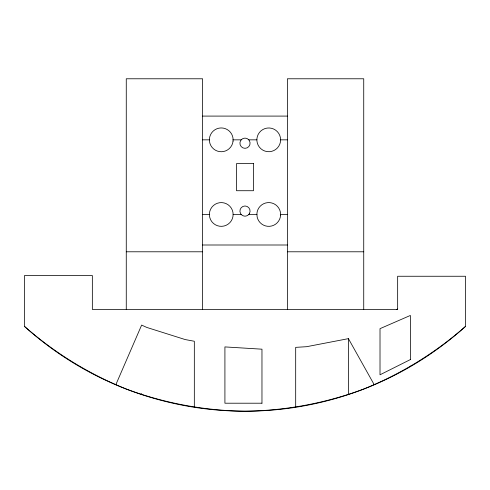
<?xml version="1.0" encoding="UTF-8"?>
<svg xmlns="http://www.w3.org/2000/svg" width="490" height="490" viewBox="0 0 490 490"><rect width="100%" height="100%" fill="white"/><g stroke="black" fill="none" stroke-linecap="round" stroke-linejoin="round"><path stroke-width="0.73" d="M116.001 384.325L141.641 325.084L146.78 327.43L185.159 339.552L194.328 341.26L194.328 406.81M465.5 326.413C435.194 353.045 400.581 374.299 363.121 389.293C325.28 403.264 285.339 410.681 245 411.22C204.661 410.681 164.72 403.264 126.879 389.293C89.419 374.299 54.807 353.045 24.5 326.413L24.5 275.533L92.347 275.533L92.347 309.453L397.653 309.453L397.653 276.256L465.5 276.256L465.5 326.413A329.053 329.053 0 0 1 24.5 326.413M396.79 309.453L397.653 309.055M373.999 384.325L348.421 338.645L306.63 346.693L295.684 347.361L295.684 406.81M202.597 116.093L287.403 116.093M202.597 139.84L209.481 139.84M233.026 139.84L241.245 139.84M248.755 139.84L256.87 139.84M280.617 139.84A11.87 11.87 0 0 1 262.812 150.124A11.87 11.87 0 0 1 262.812 129.556A11.87 11.87 0 0 1 280.617 139.84L287.403 139.84M202.597 214.467L209.383 214.467M233.13 214.467A11.87 11.87 0 0 1 215.318 224.751A11.87 11.87 0 0 1 215.318 204.189A11.87 11.87 0 0 1 233.13 214.467L241.245 214.467M248.755 214.467L256.932 214.467M280.556 214.467L287.403 214.467M202.597 245L287.403 245M126.267 251.787L202.597 251.787M287.403 251.787L363.733 251.787M410.375 366.036L410.375 366.361M363.733 309.453L363.733 78.78L287.403 78.78L287.403 309.453M348.421 338.645L348.421 393.935M202.597 309.453L202.597 78.78L126.267 78.78L126.267 309.453M141.641 393.525L141.641 393.954M241.405 139.632L240.596 140.685A5.09 5.09 0 0 0 245 148.317A5.09 5.09 0 0 0 249.404 140.685L248.595 139.632A5.09 5.09 0 0 0 241.405 139.632M249.404 213.622L248.595 214.675A5.09 5.09 0 0 1 241.405 214.675L240.596 213.622A5.09 5.09 0 0 1 245 205.99A5.09 5.09 0 0 1 249.404 213.622M410.375 359.574L380.013 374.795L380.013 328.661L410.375 315.444L410.375 359.574M253.483 163.587L236.517 163.587L236.517 190.72L253.483 190.72L253.483 163.587M261.966 403.209L224.916 403.209L224.916 346.914L261.966 349.186L261.966 403.209M280.605 215.037L280.347 211.943A11.87 11.87 0 0 0 256.889 213.903L257.146 216.99A11.87 11.87 0 0 0 280.605 215.037M233.056 141.126L232.989 138.027A11.87 11.87 0 0 0 209.451 138.548L209.518 141.647A11.87 11.87 0 0 0 233.056 141.126"/></g></svg>
